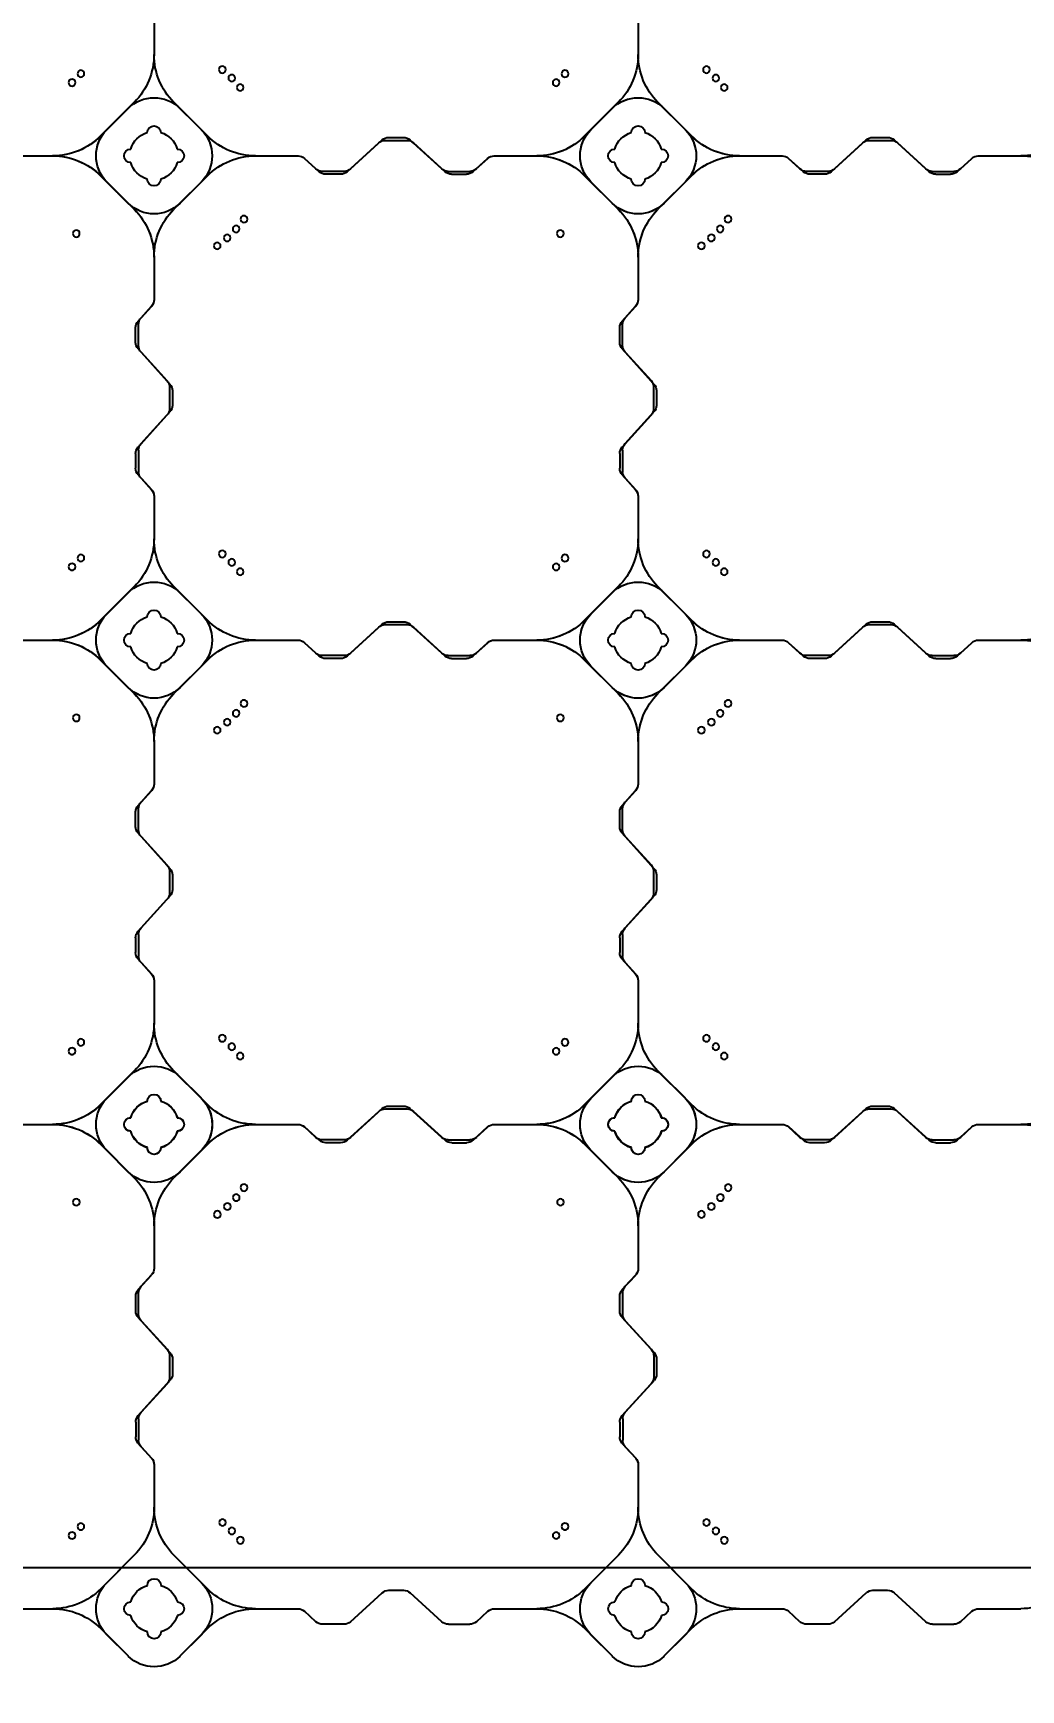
# Model space of a CAD drawing. Header units: millimetres. Extents: x -1612139 to -1260738, y 1141106 to 1536160.
# Drawn here: x -1325144 to -1324124, y 1253728 to 1255438 of the extents above; entities that cross this region are included whole.
import ezdxf

# ---------------------------------------------------------------- set-up
doc = ezdxf.new("R2010")
doc.units = ezdxf.units.MM
doc.header["$LTSCALE"] = 10
doc.layers.get('0').update_dxf_attribs({"linetype": 'CONTINUOUS'})
doc.layers.get('DEFPOINTS').update_dxf_attribs({"linetype": 'CONTINUOUS'})
doc.layers.add('W-FLOAT_BOWL浮筒', color=253, linetype='CONTINUOUS')
doc.styles.add('STANDARD_T3', font='simplex.shx', dxfattribs={"width": 0.7, "bigfont": 'gbcbig.shx'})
doc.dimstyles.new('W&&200', dxfattribs={"dimtxt": 700, "dimasz": 200, "dimexe": 500, "dimexo": 600, "dimgap": 200, "dimtad": 1, "dimdec": 0, "dimzin": 0, "dimdsep": 46, "dimtxsty": 'STANDARD_T3', "dimcen": 0.09, "dimclrd": 1, "dimclre": 1, "dimclrt": 7, "dimazin": 2, "dimtfac": 1, "dimtdec": 0, "dimtix": 1, "dimtmove": 2, "dimatfit": 3, "dimfxl": 100, "dimtolj": 1, "dimtzin": 0, "dimarcsym": 0})

# ---------------------------------------------------------------- blocks, each defined once
blk = doc.blocks.new('蓝色')
at = {"layer": 'W-FLOAT_BOWL浮筒', "color": 5}
for p, q in [((7979.5, 1549.2), (7951.2, 1520.9)), ((7957.5, 1527.3), (7979.4, 1549.2)), ((8033.2, 1549.2), (8055.2, 1527.3)), ((8033.2, 1549.2), (8061.5, 1520.9)), ((8479.5, 1549.2), (8451.2, 1520.9)), ((8457.5, 1527.3), (8479.4, 1549.2)), ((8533.2, 1549.2), (8555.2, 1527.3)), ((8533.2, 1549.2), (8561.5, 1520.9)), ((8173.5, 1513.8), (8161.6, 1503)), ((8202.5, 1516.4), (8180.2, 1516.4)), ((8209.2, 1513.8), (8242, 1484)), ((8303.5, 1513.8), (8270.7, 1484)), ((8310.2, 1516.4), (8332.5, 1516.4)), ((8339.2, 1513.8), (8351.1, 1503)), ((8673.5, 1513.8), (8661.6, 1503)), ((8702.5, 1516.4), (8680.2, 1516.4)), ((8709.2, 1513.8), (8742, 1484)), ((8803.5, 1513.8), (8770.7, 1484)), ((8810.2, 1516.4), (8832.5, 1516.4)), ((8839.2, 1513.8), (8851.1, 1503)), ((7857.8, 1500.4), (7901.6, 1500.4)), ((8110.9, 1500.4), (8154.9, 1500.4)), ((8357.8, 1500.4), (8401.6, 1500.4)), ((8610.9, 1500.4), (8654.9, 1500.4)), ((8857.8, 1500.4), (8901.6, 1500.4)), ((7985.8, 1445.1), (7951.1, 1479.9)), ((7957.5, 1473.5), (7985.8, 1445.2)), ((8026.8, 1445.1), (8061.6, 1479.9)), ((8055.2, 1473.5), (8026.8, 1445.2)), ((8248.7, 1481.4), (8264, 1481.4)), ((8485.8, 1445.1), (8451.1, 1479.9)), ((8457.5, 1473.5), (8485.8, 1445.2)), ((8526.8, 1445.1), (8561.6, 1479.9)), ((8555.2, 1473.5), (8526.8, 1445.2)), ((8748.7, 1481.4), (8764, 1481.4)), ((8006.3, 1351.6), (8006.3, 1395.8)), ((8006.3, 1351.8), (8006.3, 1395.8)), ((8506.3, 1351.6), (8506.3, 1395.8)), ((8506.3, 1351.8), (8506.3, 1395.8)), ((7989.9, 1329.7), (8003.7, 1344.9)), ((7992.9, 1333.2), (8003.7, 1345.1)), ((8489.9, 1329.7), (8503.7, 1344.9)), ((8492.9, 1333.2), (8503.7, 1345.1)), ((7987.3, 1307.7), (7987.3, 1323)), ((7990.3, 1304.2), (7990.3, 1326.5)), ((8487.3, 1307.7), (8487.3, 1323)), ((8490.3, 1304.2), (8490.3, 1326.5)), ((7989.9, 1301), (8019.7, 1268.2)), ((8489.9, 1301), (8519.7, 1268.2)), ((7992.9, 1297.5), (8022.7, 1264.7)), ((8492.9, 1297.5), (8522.7, 1264.7)), ((8022.3, 1239.2), (8022.3, 1261.5)), ((8025.3, 1242.7), (8025.3, 1258)), ((8522.3, 1239.2), (8522.3, 1261.5)), ((8525.3, 1242.7), (8525.3, 1258)), ((7989.9, 1199.7), (8019.7, 1232.5)), ((7992.9, 1203.2), (8022.7, 1236)), ((8489.9, 1199.7), (8519.7, 1232.5)), ((8492.9, 1203.2), (8522.7, 1236)), ((7987.3, 1193), (7987.3, 1177.7)), ((7990.3, 1196.5), (7990.3, 1174.2)), ((8487.3, 1193), (8487.3, 1177.7)), ((8490.3, 1196.5), (8490.3, 1174.2)), ((7989.9, 1171), (8003.7, 1155.8)), ((7992.9, 1167.5), (8003.7, 1155.6)), ((8489.9, 1171), (8503.7, 1155.8)), ((8492.9, 1167.5), (8503.7, 1155.6)), ((8006.3, 1105.1), (8006.3, 1149.1)), ((8006.3, 1105.1), (8006.3, 1148.9)), ((8506.3, 1105.1), (8506.3, 1149.1)), ((8506.3, 1105.1), (8506.3, 1148.9)), ((7951.1, 1020.9), (7985.8, 1055.6)), ((7979.5, 1049.2), (7951.2, 1020.9)), ((7957.5, 1027.2), (7985.8, 1055.5)), ((7957.5, 1027.3), (7979.4, 1049.2)), ((8061.6, 1020.9), (8026.8, 1055.6)), ((8055.2, 1027.2), (8026.8, 1055.5)), ((8033.2, 1049.2), (8055.2, 1027.3)), ((8033.2, 1049.2), (8061.5, 1020.9)), ((8451.1, 1020.9), (8485.8, 1055.6)), ((8479.5, 1049.2), (8451.2, 1020.9)), ((8457.5, 1027.2), (8485.8, 1055.5)), ((8457.5, 1027.3), (8479.4, 1049.2)), ((8561.6, 1020.9), (8526.8, 1055.6)), ((8555.2, 1027.2), (8526.8, 1055.5)), ((8533.2, 1049.2), (8555.2, 1027.3)), ((8533.2, 1049.2), (8561.5, 1020.9)), ((8173.5, 1013.8), (8161.6, 1003)), ((8177, 1016.8), (8161.8, 1003)), ((8202.5, 1016.4), (8180.2, 1016.4)), ((8199, 1019.4), (8183.7, 1019.4)), ((8205.7, 1016.8), (8238.5, 987)), ((8209.2, 1013.8), (8242, 984)), ((8303.5, 1013.8), (8270.7, 984)), ((8307, 1016.8), (8274.2, 987)), ((8310.2, 1016.4), (8332.5, 1016.4)), ((8313.7, 1019.4), (8329, 1019.4)), ((8335.7, 1016.8), (8350.9, 1003)), ((8339.2, 1013.8), (8351.1, 1003)), ((8673.5, 1013.8), (8661.6, 1003)), ((8677, 1016.8), (8661.8, 1003)), ((8702.5, 1016.4), (8680.2, 1016.4)), ((8699, 1019.4), (8683.7, 1019.4)), ((8705.7, 1016.8), (8738.5, 987)), ((8709.2, 1013.8), (8742, 984)), ((8803.5, 1013.8), (8770.7, 984)), ((8807, 1016.8), (8774.2, 987)), ((8810.2, 1016.4), (8832.5, 1016.4)), ((8813.7, 1019.4), (8829, 1019.4)), ((8835.7, 1016.8), (8850.9, 1003)), ((8839.2, 1013.8), (8851.1, 1003)), ((7857.6, 1000.4), (7901.6, 1000.4)), ((7857.8, 1000.4), (7901.6, 1000.4)), ((8110.9, 1000.4), (8154.9, 1000.4)), ((8110.9, 1000.4), (8155.1, 1000.4)), ((8357.6, 1000.4), (8401.6, 1000.4)), ((8357.8, 1000.4), (8401.6, 1000.4)), ((8610.9, 1000.4), (8654.9, 1000.4)), ((8610.9, 1000.4), (8655.1, 1000.4)), ((8857.6, 1000.4), (8901.6, 1000.4)), ((8857.8, 1000.4), (8901.6, 1000.4)), ((7985.8, 945.1), (7951.1, 979.9)), ((7979.5, 951.6), (7951.2, 979.9)), ((8026.8, 945.1), (8061.6, 979.9)), ((8033.2, 951.6), (8061.5, 979.9)), ((8245.2, 984.4), (8267.5, 984.4)), ((8248.7, 981.4), (8264, 981.4)), ((8485.8, 945.1), (8451.1, 979.9)), ((8479.5, 951.6), (8451.2, 979.9)), ((8526.8, 945.1), (8561.6, 979.9)), ((8533.2, 951.6), (8561.5, 979.9)), ((8745.2, 984.4), (8767.5, 984.4)), ((8748.7, 981.4), (8764, 981.4)), ((7957.5, 973.5), (7985.8, 945.2)), ((7979.4, 951.6), (7957.5, 973.5)), ((8055.2, 973.5), (8026.8, 945.2)), ((8055.2, 973.5), (8033.2, 951.6)), ((8457.5, 973.5), (8485.8, 945.2)), ((8479.4, 951.6), (8457.5, 973.5)), ((8555.2, 973.5), (8526.8, 945.2)), ((8555.2, 973.5), (8533.2, 951.6)), ((8006.3, 851.6), (8006.3, 895.8)), ((8006.3, 851.8), (8006.3, 895.8)), ((8506.3, 851.6), (8506.3, 895.8)), ((8506.3, 851.8), (8506.3, 895.8)), ((7989.9, 829.7), (8003.7, 844.9)), ((7992.9, 833.2), (8003.7, 845.1)), ((8489.9, 829.7), (8503.7, 844.9)), ((8492.9, 833.2), (8503.7, 845.1)), ((7987.3, 807.7), (7987.3, 823)), ((7990.3, 804.2), (7990.3, 826.5)), ((8487.3, 807.7), (8487.3, 823)), ((8490.3, 804.2), (8490.3, 826.5)), ((7989.9, 801), (8019.7, 768.2)), ((7992.9, 797.5), (8022.7, 764.7)), ((8489.9, 801), (8519.7, 768.2)), ((8492.9, 797.5), (8522.7, 764.7)), ((8022.3, 739.2), (8022.3, 761.5)), ((8025.3, 742.7), (8025.3, 758)), ((8522.3, 739.2), (8522.3, 761.5)), ((8525.3, 742.7), (8525.3, 758)), ((7992.9, 703.2), (8022.7, 736)), ((8492.9, 703.2), (8522.7, 736)), ((7989.9, 699.7), (8019.7, 732.5)), ((8489.9, 699.7), (8519.7, 732.5)), ((7987.3, 693), (7987.3, 677.7)), ((7990.3, 696.5), (7990.3, 674.2)), ((8487.3, 693), (8487.3, 677.7)), ((8490.3, 696.5), (8490.3, 674.2)), ((7989.9, 671), (8003.7, 655.8)), ((7992.9, 667.5), (8003.7, 655.6)), ((8489.9, 671), (8503.7, 655.8)), ((8492.9, 667.5), (8503.7, 655.6)), ((8006.3, 605.1), (8006.3, 649.1)), ((8006.3, 605.1), (8006.3, 648.9)), ((8506.3, 605.1), (8506.3, 649.1)), ((8506.3, 605.1), (8506.3, 648.9)), ((7951.1, 520.9), (7985.8, 555.6)), ((7979.5, 549.2), (7951.2, 520.9)), ((7957.5, 527.2), (7985.8, 555.5)), ((7957.5, 527.3), (7979.4, 549.2)), ((8061.6, 520.9), (8026.8, 555.6)), ((8055.2, 527.2), (8026.8, 555.5)), ((8033.2, 549.2), (8055.2, 527.3)), ((8033.2, 549.2), (8061.5, 520.9)), ((8451.1, 520.9), (8485.8, 555.6)), ((8479.5, 549.2), (8451.2, 520.9)), ((8457.5, 527.2), (8485.8, 555.5)), ((8457.5, 527.3), (8479.4, 549.2)), ((8561.6, 520.9), (8526.8, 555.6)), ((8555.2, 527.2), (8526.8, 555.5)), ((8533.2, 549.2), (8555.2, 527.3)), ((8533.2, 549.2), (8561.5, 520.9)), ((8173.5, 513.8), (8161.6, 503)), ((8177, 516.8), (8161.8, 503)), ((8202.5, 516.4), (8180.2, 516.4)), ((8199, 519.4), (8183.7, 519.4)), ((8205.7, 516.8), (8238.5, 487)), ((8209.2, 513.8), (8242, 484)), ((8303.5, 513.8), (8270.7, 484)), ((8307, 516.8), (8274.2, 487)), ((8310.2, 516.4), (8332.5, 516.4)), ((8313.7, 519.4), (8329, 519.4)), ((8335.7, 516.8), (8350.9, 503)), ((8339.2, 513.8), (8351.1, 503)), ((8673.5, 513.8), (8661.6, 503)), ((8677, 516.8), (8661.8, 503)), ((8702.5, 516.4), (8680.2, 516.4)), ((8699, 519.4), (8683.7, 519.4)), ((8705.7, 516.8), (8738.5, 487)), ((8709.2, 513.8), (8742, 484)), ((8803.5, 513.8), (8770.7, 484)), ((8807, 516.8), (8774.2, 487)), ((8810.2, 516.4), (8832.5, 516.4)), ((8813.7, 519.4), (8829, 519.4)), ((8835.7, 516.8), (8850.9, 503)), ((8839.2, 513.8), (8851.1, 503)), ((7857.6, 500.4), (7901.6, 500.4)), ((7857.8, 500.4), (7901.6, 500.4)), ((8110.9, 500.4), (8155.1, 500.4)), ((8110.9, 500.4), (8154.9, 500.4)), ((8357.6, 500.4), (8401.6, 500.4)), ((8357.8, 500.4), (8401.6, 500.4)), ((8610.9, 500.4), (8655.1, 500.4)), ((8610.9, 500.4), (8654.9, 500.4)), ((8857.6, 500.4), (8901.6, 500.4)), ((8857.8, 500.4), (8901.6, 500.4)), ((7985.8, 445.1), (7951.1, 479.9)), ((7979.5, 451.6), (7951.2, 479.9)), ((8026.8, 445.1), (8061.6, 479.9)), ((8033.2, 451.6), (8061.5, 479.9)), ((8245.2, 484.4), (8267.5, 484.4)), ((8248.7, 481.4), (8264, 481.4)), ((8485.8, 445.1), (8451.1, 479.9)), ((8479.5, 451.6), (8451.2, 479.9)), ((8526.8, 445.1), (8561.6, 479.9)), ((8533.2, 451.6), (8561.5, 479.9)), ((8745.2, 484.4), (8767.5, 484.4)), ((8748.7, 481.4), (8764, 481.4)), ((7979.4, 451.6), (7957.5, 473.5)), ((7957.5, 473.5), (7985.8, 445.2)), ((8055.2, 473.5), (8026.8, 445.2)), ((8055.2, 473.5), (8033.2, 451.6)), ((8479.4, 451.6), (8457.5, 473.5)), ((8457.5, 473.5), (8485.8, 445.2)), ((8555.2, 473.5), (8526.8, 445.2)), ((8555.2, 473.5), (8533.2, 451.6)), ((8006.3, 351.6), (8006.3, 395.8)), ((8006.3, 351.8), (8006.3, 395.8)), ((8506.3, 351.6), (8506.3, 395.8)), ((8506.3, 351.8), (8506.3, 395.8))]:
    blk.add_line(p, q, dxfattribs=at)
for centre in [(7921.6, 1424.8), (8086.6, 1420.1), (8095.3, 1429.8), (8421.6, 1424.8), (8586.6, 1420.1), (8595.3, 1429.8), (7930.8, 1415.6), (8076.9, 1411.4), (8430.8, 1415.6), (8576.9, 1411.4), (8071.6, 1093.3), (8571.6, 1093.3), (7926, 1080.7), (8081.9, 1085.1), (8091.1, 1075.9), (8426, 1080.7), (8581.9, 1085.1), (8591.1, 1075.9), (8099.2, 1065.7), (8599.2, 1065.7), (7921.6, 924.8), (8095.3, 929.8), (8421.6, 924.8), (8595.3, 929.8), (7930.8, 915.6), (8076.9, 911.4), (8086.6, 920.1), (8430.8, 915.6), (8576.9, 911.4), (8586.6, 920.1), (7926, 580.7), (8071.6, 593.3), (8081.9, 585.1), (8426, 580.7), (8571.6, 593.3), (8581.9, 585.1), (8091.1, 575.9), (8099.2, 565.7), (8591.1, 575.9), (8599.2, 565.7), (7921.6, 424.8), (8095.3, 429.8), (8421.6, 424.8), (8595.3, 429.8), (7930.8, 415.6), (8076.9, 411.4), (8086.6, 420.1), (8430.8, 415.6), (8576.9, 411.4), (8586.6, 420.1)]:
    blk.add_circle(centre, 3.5, dxfattribs=at)
for centre, radius, start, end in [((8006.3, 1522.3), 38, 45, 135), ((8006.4, 1522.3), 38, 45, 135), ((8506.3, 1522.3), 38, 45, 135), ((8506.4, 1522.3), 38, 45, 135), ((7984.4, 1500.4), 38, 135, 225), ((8006.3, 1500.4), 25, 106.2602, 163.7398), ((8006.3, 1500.4), 25, 106.2602, 163.7398), ((8006.3, 1524.4), 7, 0, 180), ((8006.3, 1524.4), 7, 0, 180), ((8006.3, 1500.4), 25, 16.2602, 73.7398), ((8006.3, 1500.4), 25, 16.2602, 73.7398), ((8028.3, 1500.4), 38, 315, 45), ((8484.4, 1500.4), 38, 135, 225), ((8506.3, 1500.4), 25, 106.2602, 163.7398), ((8506.3, 1500.4), 25, 106.2602, 163.7398), ((8506.3, 1524.4), 7, 0, 180), ((8506.3, 1524.4), 7, 0, 180), ((8506.3, 1500.4), 25, 16.2602, 73.7398), ((8506.3, 1500.4), 25, 16.2602, 73.7398), ((8528.3, 1500.4), 38, 315, 45), ((7901.7, 1570.4), 70, 270, 315), ((7982.3, 1500.4), 7, 90, 270), ((7982.3, 1500.4), 7, 90, 270), ((8030.3, 1500.4), 7, 270, 90), ((8030.3, 1500.4), 7, 270, 90), ((8111, 1570.4), 70, 225, 270), ((8180.2, 1506.4), 10, 90, 132.2737), ((8202.5, 1506.4), 10, 47.7263, 90), ((8310.2, 1506.4), 10, 90, 132.2737), ((8332.5, 1506.4), 10, 47.7263, 90), ((8401.7, 1570.4), 70, 270, 315), ((8482.3, 1500.4), 7, 90, 270), ((8482.3, 1500.4), 7, 90, 270), ((8530.3, 1500.4), 7, 270, 90), ((8530.3, 1500.4), 7, 270, 90), ((8611, 1570.4), 70, 225, 270), ((8680.2, 1506.4), 10, 90, 132.2737), ((8702.5, 1506.4), 10, 47.7263, 90), ((8810.2, 1506.4), 10, 90, 132.2737), ((8832.5, 1506.4), 10, 47.7263, 90), ((7901.6, 1430.4), 70, 45, 90), ((8006.3, 1500.4), 25, 196.2602, 253.7398), ((8006.3, 1500.4), 25, 196.2602, 253.7398), ((8006.3, 1500.4), 25, 286.2602, 343.7398), ((8006.3, 1500.4), 25, 286.2602, 343.7398), ((8111.1, 1430.4), 70, 90, 135), ((8154.9, 1510.4), 10, 270, 312.2737), ((8357.8, 1510.4), 10, 227.7263, 270), ((8401.6, 1430.4), 70, 45, 90), ((8506.3, 1500.4), 25, 196.2602, 253.7398), ((8506.3, 1500.4), 25, 196.2602, 253.7398), ((8506.3, 1500.4), 25, 286.2602, 343.7398), ((8506.3, 1500.4), 25, 286.2602, 343.7398), ((8611.1, 1430.4), 70, 90, 135), ((8654.9, 1510.4), 10, 270, 312.2737), ((8857.8, 1510.4), 10, 227.7263, 270), ((8901.6, 1430.4), 70, 45, 90), ((8006.3, 1476.4), 7, 180, 0), ((8006.3, 1476.4), 7, 180, 0), ((8248.7, 1491.4), 10, 227.7263, 270), ((8264, 1491.4), 10, 270, 312.2737), ((8506.3, 1476.4), 7, 180, 0), ((8506.3, 1476.4), 7, 180, 0), ((8748.7, 1491.4), 10, 227.7263, 270), ((8764, 1491.4), 10, 270, 312.2737), ((7936.3, 1395.7), 70, 0, 45), ((7936.3, 1395.7), 70, 0, 45), ((8076.3, 1395.7), 70, 135, 180), ((8076.3, 1395.7), 70, 135, 180), ((8436.3, 1395.7), 70, 0, 45), ((8436.3, 1395.7), 70, 0, 45), ((8576.3, 1395.7), 70, 135, 180), ((8576.3, 1395.7), 70, 135, 180), ((7996.3, 1351.8), 10, 317.7263, 0), ((7996.3, 1351.6), 10, 317.7263, 0), ((8496.3, 1351.8), 10, 317.7263, 0), ((8496.3, 1351.6), 10, 317.7263, 0), ((7997.3, 1323), 10, 137.7263, 180), ((8000.3, 1326.5), 10, 137.7263, 180), ((8497.3, 1323), 10, 137.7263, 180), ((8500.3, 1326.5), 10, 137.7263, 180), ((7997.3, 1307.7), 10, 180, 222.2737), ((8000.3, 1304.2), 10, 180, 222.2737), ((8497.3, 1307.7), 10, 180, 222.2737), ((8500.3, 1304.2), 10, 180, 222.2737), ((8012.3, 1261.5), 10, 0, 42.2737), ((8512.3, 1261.5), 10, 0, 42.2737), ((8015.3, 1258), 10, 0, 42.2737), ((8515.3, 1258), 10, 0, 42.2737), ((8012.3, 1239.2), 10, 317.7263, 0), ((8015.3, 1242.7), 10, 317.7263, 0), ((8512.3, 1239.2), 10, 317.7263, 0), ((8515.3, 1242.7), 10, 317.7263, 0), ((7997.3, 1193), 10, 137.7263, 180), ((8000.3, 1196.5), 10, 137.7263, 180), ((8497.3, 1193), 10, 137.7263, 180), ((8500.3, 1196.5), 10, 137.7263, 180), ((7997.3, 1177.7), 10, 180, 222.2737), ((8000.3, 1174.2), 10, 180, 222.2737), ((8497.3, 1177.7), 10, 180, 222.2737), ((8500.3, 1174.2), 10, 180, 222.2737), ((7996.3, 1149.1), 10, 0, 42.2737), ((7996.3, 1148.9), 10, 0, 42.2737), ((8496.3, 1149.1), 10, 0, 42.2737), ((8496.3, 1148.9), 10, 0, 42.2737), ((7936.3, 1105.1), 70, 315, 0), ((7936.3, 1105), 70, 315, 0), ((8076.3, 1105.1), 70, 180, 225), ((8076.3, 1105), 70, 180, 225), ((8436.3, 1105.1), 70, 315, 0), ((8436.3, 1105), 70, 315, 0), ((8576.3, 1105.1), 70, 180, 225), ((8576.3, 1105), 70, 180, 225), ((8006.3, 1022.3), 38, 45, 135), ((8006.4, 1022.3), 38, 45, 135), ((8506.3, 1022.3), 38, 45, 135), ((8506.4, 1022.3), 38, 45, 135), ((7984.4, 1000.4), 38, 135, 225), ((7984.4, 1000.3), 38, 135, 225), ((8006.3, 1024.4), 7, 0, 180), ((8006.3, 1024.4), 7, 0, 180), ((8006.3, 1024.4), 7, 0, 180), ((8006.3, 1024.4), 7, 0, 180), ((8028.3, 1000.4), 38, 315, 45), ((8028.3, 1000.3), 38, 315, 45), ((8484.4, 1000.4), 38, 135, 225), ((8484.4, 1000.3), 38, 135, 225), ((8506.3, 1024.4), 7, 0, 180), ((8506.3, 1024.4), 7, 0, 180), ((8506.3, 1024.4), 7, 0, 180), ((8506.3, 1024.4), 7, 0, 180), ((8528.3, 1000.4), 38, 315, 45), ((8528.3, 1000.3), 38, 315, 45), ((7901.6, 1070.4), 70, 270, 315), ((7901.7, 1070.4), 70, 270, 315), ((8006.3, 1000.4), 25, 106.2602, 163.7398), ((8006.3, 1000.4), 25, 106.2602, 163.7398), ((8006.3, 1000.4), 25, 106.2602, 163.7398), ((8006.3, 1000.4), 25, 106.2602, 163.7398), ((8006.3, 1000.4), 25, 16.2602, 73.7398), ((8006.3, 1000.4), 25, 16.2602, 73.7398), ((8006.3, 1000.4), 25, 16.2602, 73.7398), ((8006.3, 1000.4), 25, 16.2602, 73.7398), ((8111, 1070.4), 70, 225, 270), ((8111.1, 1070.4), 70, 225, 270), ((8180.2, 1006.4), 10, 90, 132.2737), ((8183.7, 1009.4), 10, 90, 132.2737), ((8199, 1009.4), 10, 47.7263, 90), ((8202.5, 1006.4), 10, 47.7263, 90), ((8310.2, 1006.4), 10, 90, 132.2737), ((8313.7, 1009.4), 10, 90, 132.2737), ((8329, 1009.4), 10, 47.7263, 90), ((8332.5, 1006.4), 10, 47.7263, 90), ((8401.6, 1070.4), 70, 270, 315), ((8401.7, 1070.4), 70, 270, 315), ((8506.3, 1000.4), 25, 106.2602, 163.7398), ((8506.3, 1000.4), 25, 106.2602, 163.7398), ((8506.3, 1000.4), 25, 106.2602, 163.7398), ((8506.3, 1000.4), 25, 106.2602, 163.7398), ((8506.3, 1000.4), 25, 16.2602, 73.7398), ((8506.3, 1000.4), 25, 16.2602, 73.7398), ((8506.3, 1000.4), 25, 16.2602, 73.7398), ((8506.3, 1000.4), 25, 16.2602, 73.7398), ((8611, 1070.4), 70, 225, 270), ((8611.1, 1070.4), 70, 225, 270), ((8680.2, 1006.4), 10, 90, 132.2737), ((8683.7, 1009.4), 10, 90, 132.2737), ((8699, 1009.4), 10, 47.7263, 90), ((8702.5, 1006.4), 10, 47.7263, 90), ((8810.2, 1006.4), 10, 90, 132.2737), ((8813.7, 1009.4), 10, 90, 132.2737), ((8829, 1009.4), 10, 47.7263, 90), ((8832.5, 1006.4), 10, 47.7263, 90), ((8901.6, 1070.4), 70, 270, 315), ((7901.6, 930.4), 70, 45, 90), ((7901.7, 930.4), 70, 45, 90), ((7982.3, 1000.4), 7, 90, 270), ((7982.3, 1000.4), 7, 90, 270), ((7982.3, 1000.4), 7, 90, 270), ((7982.3, 1000.4), 7, 90, 270), ((8006.3, 1000.4), 25, 196.2602, 253.7398), ((8006.3, 1000.4), 25, 196.2602, 253.7398), ((8006.3, 1000.4), 25, 196.2602, 253.7398), ((8006.3, 1000.4), 25, 196.2602, 253.7398), ((8006.3, 1000.4), 25, 286.2602, 343.7398), ((8006.3, 1000.4), 25, 286.2602, 343.7398), ((8006.3, 1000.4), 25, 286.2602, 343.7398), ((8006.3, 1000.4), 25, 286.2602, 343.7398), ((8030.3, 1000.4), 7, 270, 90), ((8030.3, 1000.4), 7, 270, 90), ((8030.3, 1000.4), 7, 270, 90), ((8030.3, 1000.4), 7, 270, 90), ((8111, 930.4), 70, 90, 135), ((8111.1, 930.4), 70, 90, 135), ((8154.9, 1010.4), 10, 270, 312.2737), ((8155.1, 1010.4), 10, 270, 312.2737), ((8357.6, 1010.4), 10, 227.7263, 270), ((8357.8, 1010.4), 10, 227.7263, 270), ((8401.6, 930.4), 70, 45, 90), ((8401.7, 930.4), 70, 45, 90), ((8482.3, 1000.4), 7, 90, 270), ((8482.3, 1000.4), 7, 90, 270), ((8482.3, 1000.4), 7, 90, 270), ((8482.3, 1000.4), 7, 90, 270), ((8506.3, 1000.4), 25, 196.2602, 253.7398), ((8506.3, 1000.4), 25, 196.2602, 253.7398), ((8506.3, 1000.4), 25, 196.2602, 253.7398), ((8506.3, 1000.4), 25, 196.2602, 253.7398), ((8506.3, 1000.4), 25, 286.2602, 343.7398), ((8506.3, 1000.4), 25, 286.2602, 343.7398), ((8506.3, 1000.4), 25, 286.2602, 343.7398), ((8506.3, 1000.4), 25, 286.2602, 343.7398), ((8530.3, 1000.4), 7, 270, 90), ((8530.3, 1000.4), 7, 270, 90), ((8530.3, 1000.4), 7, 270, 90), ((8530.3, 1000.4), 7, 270, 90), ((8611, 930.4), 70, 90, 135), ((8611.1, 930.4), 70, 90, 135), ((8654.9, 1010.4), 10, 270, 312.2737), ((8655.1, 1010.4), 10, 270, 312.2737), ((8857.6, 1010.4), 10, 227.7263, 270), ((8857.8, 1010.4), 10, 227.7263, 270), ((8901.6, 930.4), 70, 45, 90), ((8006.3, 976.4), 7, 180, 0), ((8006.3, 976.4), 7, 180, 0), ((8006.3, 976.4), 7, 180, 0), ((8006.3, 976.4), 7, 180, 0), ((8245.2, 994.4), 10, 227.7263, 270), ((8248.7, 991.4), 10, 227.7263, 270), ((8264, 991.4), 10, 270, 312.2737), ((8267.5, 994.4), 10, 270, 312.2737), ((8506.3, 976.4), 7, 180, 0), ((8506.3, 976.4), 7, 180, 0), ((8506.3, 976.4), 7, 180, 0), ((8506.3, 976.4), 7, 180, 0), ((8745.2, 994.4), 10, 227.7263, 270), ((8748.7, 991.4), 10, 227.7263, 270), ((8764, 991.4), 10, 270, 312.2737), ((8767.5, 994.4), 10, 270, 312.2737), ((8006.3, 978.4), 38, 225, 315), ((8006.4, 978.4), 38, 225, 315), ((7936.3, 895.7), 70, 0, 45), ((7936.3, 895.7), 70, 0, 45), ((8076.3, 895.7), 70, 135, 180), ((8076.3, 895.7), 70, 135, 180), ((8506.3, 978.4), 38, 225, 315), ((8506.4, 978.4), 38, 225, 315), ((8436.3, 895.7), 70, 0, 45), ((8436.3, 895.7), 70, 0, 45), ((8576.3, 895.7), 70, 135, 180), ((8576.3, 895.7), 70, 135, 180), ((7996.3, 851.8), 10, 317.7263, 0), ((7996.3, 851.6), 10, 317.7263, 0), ((8496.3, 851.8), 10, 317.7263, 0), ((8496.3, 851.6), 10, 317.7263, 0), ((7997.3, 823), 10, 137.7263, 180), ((8000.3, 826.5), 10, 137.7263, 180), ((8497.3, 823), 10, 137.7263, 180), ((8500.3, 826.5), 10, 137.7263, 180), ((7997.3, 807.7), 10, 180, 222.2737), ((8000.3, 804.2), 10, 180, 222.2737), ((8497.3, 807.7), 10, 180, 222.2737), ((8500.3, 804.2), 10, 180, 222.2737), ((8012.3, 761.5), 10, 0, 42.2737), ((8015.3, 758), 10, 0, 42.2737), ((8512.3, 761.5), 10, 0, 42.2737), ((8515.3, 758), 10, 0, 42.2737), ((8012.3, 739.2), 10, 317.7263, 0), ((8015.3, 742.7), 10, 317.7263, 0), ((8512.3, 739.2), 10, 317.7263, 0), ((8515.3, 742.7), 10, 317.7263, 0), ((8000.3, 696.5), 10, 137.7263, 180), ((8500.3, 696.5), 10, 137.7263, 180), ((7997.3, 693), 10, 137.7263, 180), ((8497.3, 693), 10, 137.7263, 180), ((7997.3, 677.7), 10, 180, 222.2737), ((8000.3, 674.2), 10, 180, 222.2737), ((8497.3, 677.7), 10, 180, 222.2737), ((8500.3, 674.2), 10, 180, 222.2737), ((7996.3, 649.1), 10, 0, 42.2737), ((7996.3, 648.9), 10, 0, 42.2737), ((8496.3, 649.1), 10, 0, 42.2737), ((8496.3, 648.9), 10, 0, 42.2737), ((7936.3, 605.1), 70, 315, 0), ((7936.3, 605), 70, 315, 0), ((8076.3, 605.1), 70, 180, 225), ((8076.3, 605), 70, 180, 225), ((8436.3, 605.1), 70, 315, 0), ((8436.3, 605), 70, 315, 0), ((8576.3, 605.1), 70, 180, 225), ((8576.3, 605), 70, 180, 225), ((8006.3, 522.3), 38, 45, 135), ((8006.4, 522.3), 38, 45, 135), ((8506.3, 522.3), 38, 45, 135), ((8506.4, 522.3), 38, 45, 135), ((8006.3, 524.4), 7, 0, 180), ((8006.3, 524.4), 7, 0, 180), ((8006.3, 524.4), 7, 0, 180), ((8006.3, 524.4), 7, 0, 180), ((8506.3, 524.4), 7, 0, 180), ((8506.3, 524.4), 7, 0, 180), ((8506.3, 524.4), 7, 0, 180), ((8506.3, 524.4), 7, 0, 180), ((7901.6, 570.4), 70, 270, 315), ((7901.7, 570.4), 70, 270, 315), ((7984.4, 500.4), 38, 135, 225), ((7984.4, 500.3), 38, 135, 225), ((8006.3, 500.4), 25, 106.2602, 163.7398), ((8006.3, 500.4), 25, 106.2602, 163.7398), ((8006.3, 500.4), 25, 106.2602, 163.7398), ((8006.3, 500.4), 25, 106.2602, 163.7398), ((8006.3, 500.4), 25, 16.2602, 73.7398), ((8006.3, 500.4), 25, 16.2602, 73.7398), ((8006.3, 500.4), 25, 16.2602, 73.7398), ((8006.3, 500.4), 25, 16.2602, 73.7398), ((8028.3, 500.4), 38, 315, 45), ((8028.3, 500.3), 38, 315, 45), ((8111, 570.4), 70, 225, 270), ((8111.1, 570.4), 70, 225, 270), ((8180.2, 506.4), 10, 90, 132.2737), ((8183.7, 509.4), 10, 90, 132.2737), ((8199, 509.4), 10, 47.7263, 90), ((8202.5, 506.4), 10, 47.7263, 90), ((8310.2, 506.4), 10, 90, 132.2737), ((8313.7, 509.4), 10, 90, 132.2737), ((8329, 509.4), 10, 47.7263, 90), ((8332.5, 506.4), 10, 47.7263, 90), ((8401.6, 570.4), 70, 270, 315), ((8401.7, 570.4), 70, 270, 315), ((8484.4, 500.4), 38, 135, 225), ((8484.4, 500.3), 38, 135, 225), ((8506.3, 500.4), 25, 106.2602, 163.7398), ((8506.3, 500.4), 25, 106.2602, 163.7398), ((8506.3, 500.4), 25, 106.2602, 163.7398), ((8506.3, 500.4), 25, 106.2602, 163.7398), ((8506.3, 500.4), 25, 16.2602, 73.7398), ((8506.3, 500.4), 25, 16.2602, 73.7398), ((8506.3, 500.4), 25, 16.2602, 73.7398), ((8506.3, 500.4), 25, 16.2602, 73.7398), ((8528.3, 500.4), 38, 315, 45), ((8528.3, 500.3), 38, 315, 45), ((8611, 570.4), 70, 225, 270), ((8611.1, 570.4), 70, 225, 270), ((8680.2, 506.4), 10, 90, 132.2737), ((8683.7, 509.4), 10, 90, 132.2737), ((8699, 509.4), 10, 47.7263, 90), ((8702.5, 506.4), 10, 47.7263, 90), ((8810.2, 506.4), 10, 90, 132.2737), ((8813.7, 509.4), 10, 90, 132.2737), ((8829, 509.4), 10, 47.7263, 90), ((8832.5, 506.4), 10, 47.7263, 90), ((8901.6, 570.4), 70, 270, 315), ((7901.6, 430.4), 70, 45, 90), ((7901.7, 430.4), 70, 45, 90), ((7982.3, 500.4), 7, 90, 270), ((7982.3, 500.4), 7, 90, 270), ((7982.3, 500.4), 7, 90, 270), ((7982.3, 500.4), 7, 90, 270), ((8030.3, 500.4), 7, 270, 90), ((8030.3, 500.4), 7, 270, 90), ((8030.3, 500.4), 7, 270, 90), ((8030.3, 500.4), 7, 270, 90), ((8111, 430.4), 70, 90, 135), ((8111.1, 430.4), 70, 90, 135), ((8154.9, 510.4), 10, 270, 312.2737), ((8155.1, 510.4), 10, 270, 312.2737), ((8357.6, 510.4), 10, 227.7263, 270), ((8357.8, 510.4), 10, 227.7263, 270), ((8401.6, 430.4), 70, 45, 90), ((8401.7, 430.4), 70, 45, 90), ((8482.3, 500.4), 7, 90, 270), ((8482.3, 500.4), 7, 90, 270), ((8482.3, 500.4), 7, 90, 270), ((8482.3, 500.4), 7, 90, 270), ((8530.3, 500.4), 7, 270, 90), ((8530.3, 500.4), 7, 270, 90), ((8530.3, 500.4), 7, 270, 90), ((8530.3, 500.4), 7, 270, 90), ((8611, 430.4), 70, 90, 135), ((8611.1, 430.4), 70, 90, 135), ((8654.9, 510.4), 10, 270, 312.2737), ((8655.1, 510.4), 10, 270, 312.2737), ((8857.6, 510.4), 10, 227.7263, 270), ((8857.8, 510.4), 10, 227.7263, 270), ((8901.6, 430.4), 70, 45, 90), ((8006.3, 500.4), 25, 196.2602, 253.7398), ((8006.3, 500.4), 25, 196.2602, 253.7398), ((8006.3, 500.4), 25, 196.2602, 253.7398), ((8006.3, 500.4), 25, 196.2602, 253.7398), ((8006.3, 500.4), 25, 286.2602, 343.7398), ((8006.3, 500.4), 25, 286.2602, 343.7398), ((8006.3, 500.4), 25, 286.2602, 343.7398), ((8006.3, 500.4), 25, 286.2602, 343.7398), ((8245.2, 494.4), 10, 227.7263, 270), ((8248.7, 491.4), 10, 227.7263, 270), ((8264, 491.4), 10, 270, 312.2737), ((8267.5, 494.4), 10, 270, 312.2737), ((8506.3, 500.4), 25, 196.2602, 253.7398), ((8506.3, 500.4), 25, 196.2602, 253.7398), ((8506.3, 500.4), 25, 196.2602, 253.7398), ((8506.3, 500.4), 25, 196.2602, 253.7398), ((8506.3, 500.4), 25, 286.2602, 343.7398), ((8506.3, 500.4), 25, 286.2602, 343.7398), ((8506.3, 500.4), 25, 286.2602, 343.7398), ((8506.3, 500.4), 25, 286.2602, 343.7398), ((8745.2, 494.4), 10, 227.7263, 270), ((8748.7, 491.4), 10, 227.7263, 270), ((8764, 491.4), 10, 270, 312.2737), ((8767.5, 494.4), 10, 270, 312.2737), ((8006.3, 476.4), 7, 180, 0), ((8006.3, 476.4), 7, 180, 0), ((8006.3, 476.4), 7, 180, 0), ((8006.3, 476.4), 7, 180, 0), ((8506.3, 476.4), 7, 180, 0), ((8506.3, 476.4), 7, 180, 0), ((8506.3, 476.4), 7, 180, 0), ((8506.3, 476.4), 7, 180, 0), ((8006.3, 478.4), 38, 225, 315), ((8006.4, 478.4), 38, 225, 315), ((7936.3, 395.7), 70, 0, 45), ((7936.3, 395.7), 70, 0, 45), ((8076.3, 395.7), 70, 135, 180), ((8076.3, 395.7), 70, 135, 180), ((8506.3, 478.4), 38, 225, 315), ((8506.4, 478.4), 38, 225, 315), ((8436.3, 395.7), 70, 0, 45), ((8436.3, 395.7), 70, 0, 45), ((8576.3, 395.7), 70, 135, 180), ((8576.3, 395.7), 70, 135, 180)]:
    blk.add_arc(centre, radius, start, end, dxfattribs=at)
blk = doc.blocks.new('橙色')
at = {"layer": 'W-FLOAT_BOWL浮筒', "color": 30}
for p, q in [((8473.2, 2548.8), (8444.8, 2520.5)), ((8451.2, 2526.9), (8473.1, 2548.8)), ((8526.8, 2548.8), (8555.2, 2520.5)), ((8526.9, 2548.8), (8548.8, 2526.9)), ((8973.2, 2548.8), (8944.8, 2520.5)), ((8951.2, 2526.9), (8973.1, 2548.8)), ((9026.8, 2548.8), (9055.2, 2520.5)), ((9026.9, 2548.8), (9048.8, 2526.9)), ((8696.1, 2516), (8673.9, 2516)), ((8803.9, 2516), (8826.1, 2516)), ((9196.1, 2516), (9173.9, 2516)), ((9303.9, 2516), (9326.1, 2516)), ((8351.5, 2500), (8395.3, 2500)), ((8604.6, 2500), (8648.5, 2500)), ((8667.1, 2513.4), (8655.3, 2502.6)), ((8702.9, 2513.4), (8735.6, 2483.6)), ((8797.1, 2513.4), (8764.4, 2483.6)), ((8832.9, 2513.4), (8844.7, 2502.6)), ((8851.5, 2500), (8895.3, 2500)), ((9104.6, 2500), (9148.5, 2500)), ((9167.1, 2513.4), (9155.3, 2502.6)), ((9202.9, 2513.4), (9235.6, 2483.6)), ((9297.1, 2513.4), (9264.4, 2483.6)), ((9332.9, 2513.4), (9344.7, 2502.6)), ((9351.5, 2500), (9395.3, 2500)), ((8742.4, 2481), (8757.6, 2481)), ((9242.4, 2481), (9257.6, 2481)), ((8479.5, 2444.8), (8444.8, 2479.5)), ((8451.2, 2473.2), (8479.5, 2444.8)), ((8520.5, 2444.8), (8555.2, 2479.5)), ((8548.8, 2473.2), (8520.5, 2444.8)), ((8979.5, 2444.8), (8944.8, 2479.5)), ((8951.2, 2473.2), (8979.5, 2444.8)), ((9020.5, 2444.8), (9055.2, 2479.5)), ((9048.8, 2473.2), (9020.5, 2444.8)), ((8500, 2351.3), (8500, 2395.4)), ((8500, 2351.5), (8500, 2395.4)), ((9000, 2351.3), (9000, 2395.4)), ((9000, 2351.5), (9000, 2395.4)), ((8483.6, 2329.4), (8497.4, 2344.5)), ((8486.6, 2332.9), (8497.4, 2344.7)), ((8983.6, 2329.4), (8997.4, 2344.5)), ((8986.6, 2332.9), (8997.4, 2344.7)), ((8484, 2303.9), (8484, 2326.1)), ((8984, 2303.9), (8984, 2326.1)), ((8481, 2307.4), (8481, 2322.6)), ((8981, 2307.4), (8981, 2322.6)), ((8483.6, 2300.6), (8513.4, 2267.9)), ((8486.6, 2297.1), (8516.4, 2264.4)), ((8983.6, 2300.6), (9013.4, 2267.9)), ((8986.6, 2297.1), (9016.4, 2264.4)), ((8516, 2238.9), (8516, 2261.1)), ((9016, 2238.9), (9016, 2261.1)), ((8519, 2242.4), (8519, 2257.6)), ((9019, 2242.4), (9019, 2257.6)), ((8483.6, 2199.4), (8513.4, 2232.1)), ((8486.6, 2202.9), (8516.4, 2235.6)), ((8983.6, 2199.4), (9013.4, 2232.1)), ((8986.6, 2202.9), (9016.4, 2235.6)), ((8481, 2192.6), (8481, 2177.4)), ((8484, 2196.1), (8484, 2173.9)), ((8981, 2192.6), (8981, 2177.4)), ((8984, 2196.1), (8984, 2173.9)), ((8483.6, 2170.6), (8497.4, 2155.5)), ((8486.6, 2167.1), (8497.4, 2155.3)), ((8983.6, 2170.6), (8997.4, 2155.5)), ((8986.6, 2167.1), (8997.4, 2155.3)), ((8500, 2104.7), (8500, 2148.7)), ((8500, 2104.7), (8500, 2148.5)), ((9000, 2104.7), (9000, 2148.7)), ((9000, 2104.7), (9000, 2148.5)), ((8444.8, 2020.5), (8479.5, 2055.2)), ((8451.2, 2026.8), (8479.5, 2055.2)), ((8548.8, 2026.8), (8520.5, 2055.2)), ((8555.2, 2020.5), (8520.5, 2055.2)), ((8944.8, 2020.5), (8979.5, 2055.2)), ((8951.2, 2026.8), (8979.5, 2055.2)), ((9048.8, 2026.8), (9020.5, 2055.2)), ((9055.2, 2020.5), (9020.5, 2055.2)), ((8692.6, 2019), (8677.4, 2019)), ((8807.4, 2019), (8822.6, 2019)), ((9192.6, 2019), (9177.4, 2019)), ((9307.4, 2019), (9322.6, 2019)), ((8670.6, 2016.4), (8655.5, 2002.6)), ((8699.4, 2016.4), (8732.1, 1986.6)), ((8800.6, 2016.4), (8767.9, 1986.6)), ((8829.4, 2016.4), (8844.5, 2002.6)), ((9170.6, 2016.4), (9155.5, 2002.6)), ((9199.4, 2016.4), (9232.1, 1986.6)), ((9300.6, 2016.4), (9267.9, 1986.6)), ((9329.4, 2016.4), (9344.5, 2002.6)), ((8351.3, 2000), (8395.3, 2000)), ((8604.6, 2000), (8648.7, 2000)), ((8851.3, 2000), (8895.3, 2000)), ((9104.6, 2000), (9148.7, 2000)), ((9351.3, 2000), (9395.3, 2000)), ((8473.2, 1951.2), (8444.8, 1979.5)), ((8473.1, 1951.2), (8451.2, 1973.1)), ((8526.8, 1951.2), (8555.2, 1979.5)), ((8548.8, 1973.1), (8526.9, 1951.2)), ((8738.9, 1984), (8761.1, 1984)), ((8973.2, 1951.2), (8944.8, 1979.5)), ((8973.1, 1951.2), (8951.2, 1973.1)), ((9026.8, 1951.2), (9055.2, 1979.5)), ((9048.8, 1973.1), (9026.9, 1951.2)), ((9238.9, 1984), (9261.1, 1984))]:
    blk.add_line(p, q, dxfattribs=at)
for centre in [(8589, 2429.4), (9089, 2429.4), (8415.2, 2424.4), (8424.4, 2415.2), (8570.6, 2411), (8580.3, 2419.7), (8915.2, 2424.4), (8924.4, 2415.2), (9070.6, 2411), (9080.3, 2419.7), (8565.3, 2092.9), (8575.6, 2084.8), (9065.3, 2092.9), (9075.6, 2084.8), (8419.7, 2080.3), (8584.8, 2075.6), (8919.7, 2080.3), (9084.8, 2075.6), (8592.9, 2065.3), (9092.9, 2065.3)]:
    blk.add_circle(centre, 3.5, dxfattribs=at)
for centre, radius, start, end in [((8500, 2522), 38, 45, 135), ((8500, 2522), 38, 45, 135), ((9000, 2522), 38, 45, 135), ((9000, 2522), 38, 45, 135), ((8395.3, 2570), 70, 270, 315), ((8478, 2500), 38, 135, 225), ((8500, 2500), 25, 106.2602, 163.7398), ((8500, 2500), 25, 106.2602, 163.7398), ((8500, 2524), 7, 0, 180), ((8500, 2524), 7, 0, 180), ((8500, 2500), 25, 16.2602, 73.7398), ((8500, 2500), 25, 16.2602, 73.7398), ((8522, 2500), 38, 315, 45), ((8604.7, 2570), 70, 225, 270), ((8673.9, 2506), 10, 90, 132.2737), ((8696.1, 2506), 10, 47.7263, 90), ((8803.9, 2506), 10, 90, 132.2737), ((8826.1, 2506), 10, 47.7263, 90), ((8895.3, 2570), 70, 270, 315), ((8978, 2500), 38, 135, 225), ((9000, 2500), 25, 106.2602, 163.7398), ((9000, 2500), 25, 106.2602, 163.7398), ((9000, 2524), 7, 0, 180), ((9000, 2524), 7, 0, 180), ((9000, 2500), 25, 16.2602, 73.7398), ((9000, 2500), 25, 16.2602, 73.7398), ((9022, 2500), 38, 315, 45), ((9104.7, 2570), 70, 225, 270), ((9173.9, 2506), 10, 90, 132.2737), ((9196.1, 2506), 10, 47.7263, 90), ((9303.9, 2506), 10, 90, 132.2737), ((9326.1, 2506), 10, 47.7263, 90), ((8395.3, 2430), 70, 45, 90), ((8476, 2500), 7, 90, 270), ((8476, 2500), 7, 90, 270), ((8524, 2500), 7, 270, 90), ((8524, 2500), 7, 270, 90), ((8604.7, 2430), 70, 90, 135), ((8648.5, 2510), 10, 270, 312.2737), ((8851.5, 2510), 10, 227.7263, 270), ((8895.3, 2430), 70, 45, 90), ((8976, 2500), 7, 90, 270), ((8976, 2500), 7, 90, 270), ((9024, 2500), 7, 270, 90), ((9024, 2500), 7, 270, 90), ((9104.7, 2430), 70, 90, 135), ((9148.5, 2510), 10, 270, 312.2737), ((9351.5, 2510), 10, 227.7263, 270), ((9395.3, 2430), 70, 45, 90), ((8500, 2500), 25, 196.2602, 253.7398), ((8500, 2500), 25, 196.2602, 253.7398), ((8500, 2500), 25, 286.2602, 343.7398), ((8500, 2500), 25, 286.2602, 343.7398), ((8742.4, 2491), 10, 227.7263, 270), ((8757.6, 2491), 10, 270, 312.2737), ((9000, 2500), 25, 196.2602, 253.7398), ((9000, 2500), 25, 196.2602, 253.7398), ((9000, 2500), 25, 286.2602, 343.7398), ((9000, 2500), 25, 286.2602, 343.7398), ((9242.4, 2491), 10, 227.7263, 270), ((9257.6, 2491), 10, 270, 312.2737), ((8500, 2476), 7, 180, 0), ((8500, 2476), 7, 180, 0), ((9000, 2476), 7, 180, 0), ((9000, 2476), 7, 180, 0), ((8430, 2395.3), 70, 0, 45), ((8430, 2395.3), 70, 0, 45), ((8570, 2395.3), 70, 135, 180), ((8570, 2395.3), 70, 135, 180), ((8930, 2395.3), 70, 0, 45), ((8930, 2395.3), 70, 0, 45), ((9070, 2395.3), 70, 135, 180), ((9070, 2395.3), 70, 135, 180), ((8490, 2351.5), 10, 317.7263, 0), ((8490, 2351.3), 10, 317.7263, 0), ((8990, 2351.5), 10, 317.7263, 0), ((8990, 2351.3), 10, 317.7263, 0), ((8491, 2322.6), 10, 137.7263, 180), ((8494, 2326.1), 10, 137.7263, 180), ((8991, 2322.6), 10, 137.7263, 180), ((8994, 2326.1), 10, 137.7263, 180), ((8491, 2307.4), 10, 180, 222.2737), ((8494, 2303.9), 10, 180, 222.2737), ((8991, 2307.4), 10, 180, 222.2737), ((8994, 2303.9), 10, 180, 222.2737), ((8506, 2261.1), 10, 0, 42.2737), ((8509, 2257.6), 10, 0, 42.2737), ((9006, 2261.1), 10, 0, 42.2737), ((9009, 2257.6), 10, 0, 42.2737), ((8509, 2242.4), 10, 317.7263, 0), ((9009, 2242.4), 10, 317.7263, 0), ((8506, 2238.9), 10, 317.7263, 0), ((9006, 2238.9), 10, 317.7263, 0), ((8491, 2192.6), 10, 137.7263, 180), ((8494, 2196.1), 10, 137.7263, 180), ((8991, 2192.6), 10, 137.7263, 180), ((8994, 2196.1), 10, 137.7263, 180), ((8491, 2177.4), 10, 180, 222.2737), ((8494, 2173.9), 10, 180, 222.2737), ((8991, 2177.4), 10, 180, 222.2737), ((8994, 2173.9), 10, 180, 222.2737), ((8490, 2148.7), 10, 0, 42.2737), ((8490, 2148.5), 10, 0, 42.2737), ((8990, 2148.7), 10, 0, 42.2737), ((8990, 2148.5), 10, 0, 42.2737), ((8430, 2104.7), 70, 315, 0), ((8430, 2104.7), 70, 315, 0), ((8570, 2104.7), 70, 180, 225), ((8570, 2104.7), 70, 180, 225), ((8930, 2104.7), 70, 315, 0), ((8930, 2104.7), 70, 315, 0), ((9070, 2104.7), 70, 180, 225), ((9070, 2104.7), 70, 180, 225), ((8395.3, 2070), 70, 270, 315), ((8478, 2000), 38, 135, 225), ((8500, 2000), 25, 106.2602, 163.7398), ((8500, 2000), 25, 106.2602, 163.7398), ((8500, 2024), 7, 0, 180), ((8500, 2024), 7, 0, 180), ((8500, 2000), 25, 16.2602, 73.7398), ((8500, 2000), 25, 16.2602, 73.7398), ((8522, 2000), 38, 315, 45), ((8604.7, 2070), 70, 225, 270), ((8677.4, 2009), 10, 90, 132.2737), ((8692.6, 2009), 10, 47.7263, 90), ((8807.4, 2009), 10, 90, 132.2737), ((8822.6, 2009), 10, 47.7263, 90), ((8895.3, 2070), 70, 270, 315), ((8978, 2000), 38, 135, 225), ((9000, 2000), 25, 106.2602, 163.7398), ((9000, 2000), 25, 106.2602, 163.7398), ((9000, 2024), 7, 0, 180), ((9000, 2024), 7, 0, 180), ((9000, 2000), 25, 16.2602, 73.7398), ((9000, 2000), 25, 16.2602, 73.7398), ((9022, 2000), 38, 315, 45), ((9104.7, 2070), 70, 225, 270), ((9177.4, 2009), 10, 90, 132.2737), ((9192.6, 2009), 10, 47.7263, 90), ((9307.4, 2009), 10, 90, 132.2737), ((9322.6, 2009), 10, 47.7263, 90), ((9395.3, 2070), 70, 270, 315), ((8476, 2000), 7, 90, 270), ((8476, 2000), 7, 90, 270), ((8524, 2000), 7, 270, 90), ((8524, 2000), 7, 270, 90), ((8648.7, 2010), 10, 270, 312.2737), ((8851.3, 2010), 10, 227.7263, 270), ((8976, 2000), 7, 90, 270), ((8976, 2000), 7, 90, 270), ((9024, 2000), 7, 270, 90), ((9024, 2000), 7, 270, 90), ((9148.7, 2010), 10, 270, 312.2737), ((9351.3, 2010), 10, 227.7263, 270), ((8395.3, 1930), 70, 45, 90), ((8500, 2000), 25, 196.2602, 253.7398), ((8500, 2000), 25, 196.2602, 253.7398), ((8500, 2000), 25, 286.2602, 343.7398), ((8500, 2000), 25, 286.2602, 343.7398), ((8604.7, 1930), 70, 90, 135), ((8738.9, 1994), 10, 227.7263, 270), ((8761.1, 1994), 10, 270, 312.2737), ((8895.3, 1930), 70, 45, 90), ((9000, 2000), 25, 196.2602, 253.7398), ((9000, 2000), 25, 196.2602, 253.7398), ((9000, 2000), 25, 286.2602, 343.7398), ((9000, 2000), 25, 286.2602, 343.7398), ((9104.7, 1930), 70, 90, 135), ((9238.9, 1994), 10, 227.7263, 270), ((9261.1, 1994), 10, 270, 312.2737), ((8500, 1976), 7, 180, 0), ((8500, 1976), 7, 180, 0), ((9000, 1976), 7, 180, 0), ((9000, 1976), 7, 180, 0), ((8500, 1978), 38, 225, 315), ((8500, 1978), 38, 225, 315), ((9000, 1978), 38, 225, 315), ((9000, 1978), 38, 225, 315)]:
    blk.add_arc(centre, radius, start, end, dxfattribs=at)
blk = doc.blocks.new('*D183')
at = {"color": 1, "lineweight": -2, "transparency": 16777216}
for p, q in [((-1333518.8, 1271320.9), (-1333518.8, 1271920.9)), ((-1311518.8, 1271320.9), (-1311518.8, 1271920.9)), ((-1333318.8, 1271420.9), (-1311718.8, 1271420.9))]:
    blk.add_line(p, q, dxfattribs=at)
at = {"color": 1, "transparency": 16777216}
for points in [[(-1333318.8, 1271454.3), (-1333318.8, 1271387.6), (-1333518.8, 1271420.9)], [(-1311718.8, 1271454.3), (-1311718.8, 1271387.6), (-1311518.8, 1271420.9)]]:
    blk.add_solid(points, dxfattribs=at)
at = {"layer": 'DEFPOINTS', "color": 0, "transparency": 16777216}
for p in [(-1311518.8, 1271420.9), (-1333518.8, 1256311.5), (-1311518.8, 1253811.5)]:
    blk.add_point(p, dxfattribs=at)
at = {"color": 7, "transparency": 16777216, "insert": (-1321828.2, 1271970.9), "char_height": 700, "attachment_point": 5, "style": 'STANDARD_T3'}
blk.add_mtext('\\A1;22000', dxfattribs=at)

msp = doc.modelspace()

# ---------------------------------------------------------------- linework, layer by layer
msp.add_lwpolyline([(-1339097.9, 1253854.2), (-1274270.1, 1253854.2), (-1274270.1, 1245071.3), (-1339097.9, 1245071.3)], close=True)

# ---------------------------------------------------------------- block references
at = {"xscale": -1, "rotation": 180}
for name, p in [('橙色', (-1333518.8, 1256311.5)), ('蓝色', (-1333025.2, 1255811.8))]:
    msp.add_blockref(name, p, dxfattribs=at)

# ---------------------------------------------------------------- dimensions: what is measured, and where the dimension line sits
dim = msp.add_linear_dim(base=(-1311518.8, 1271420.9), p1=(-1333518.8, 1256311.5), p2=(-1311518.8, 1253811.5), dimstyle='W&&200', override={"dimfxlon": 1})
dim.commit()
dim.dimension.update_dxf_attribs({"geometry": '*D183', "text_midpoint": (-1321828.2, 1271970.9), "dimtype": 160})

doc.saveas('drawing.dxf')
